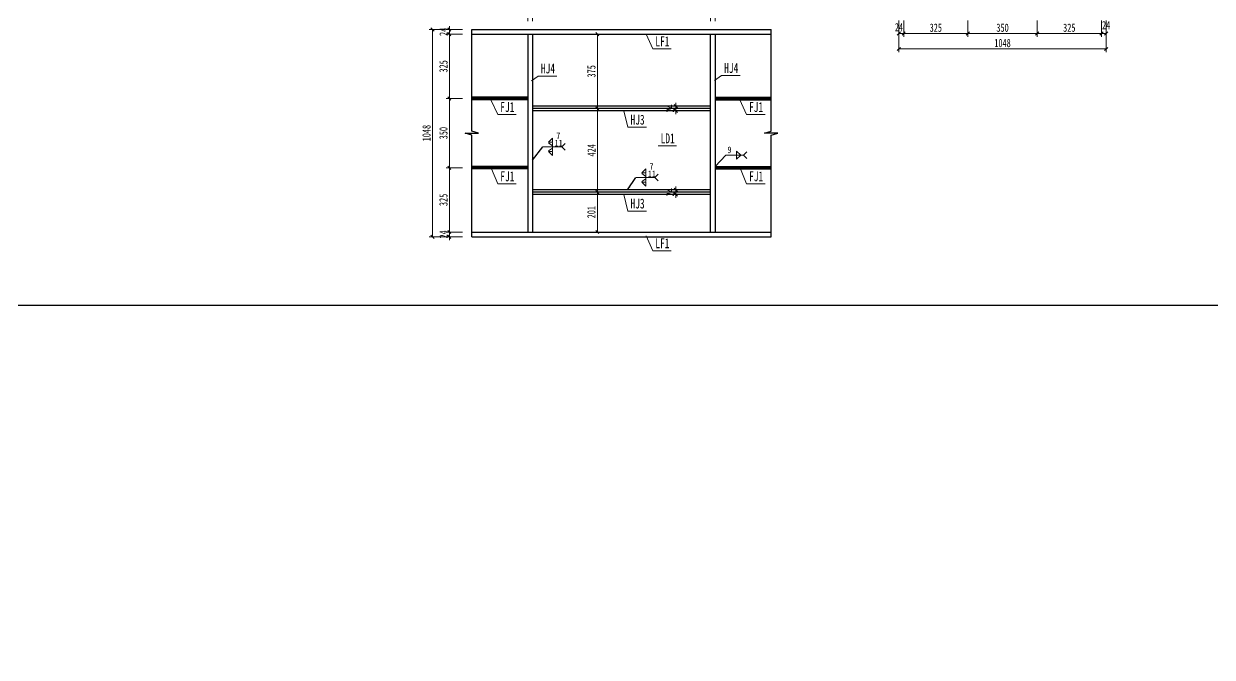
# Model space of a CAD drawing. Header units: millimetres. Extents: x -60009 to 63758, y -2164 to 95433.
# Drawn here: x 16832 to 22842, y 11467 to 14669 of the extents above; entities that cross this region are included whole.
import ezdxf
from ezdxf.enums import TextEntityAlignment as Align

# ---------------------------------------------------------------- set-up
doc = ezdxf.new("R2010")
doc.units = ezdxf.units.MM
doc.layers.get('Defpoints').update_dxf_attribs({"color": 8})
for name, color, linetype, lineweight in [('Dim', 4, 'Continuous', 15), ('文字', 7, 'Continuous', 15), ('细实线', 4, 'Continuous', 15), ('钢板粗线', 1, 'Continuous', 25)]:
    doc.layers.add(name, color=color, linetype=linetype, lineweight=lineweight)
doc.layers.add('Text', color=4, linetype='Continuous')
doc.styles.add('111', font='仿宋_GB2312.TTF', dxfattribs={"width": 0.7})
doc.styles.add('BM_Dim', font='仿宋_GB2312.TTF', dxfattribs={"width": 0.85})
doc.styles.add('SMEDI', font='仿宋_GB2312.TTF', dxfattribs={"width": 0.75})
doc.styles.get("Standard").update_dxf_attribs({"font": '仿宋_GB2312.TTF'})
doc.dimstyles.new('200', dxfattribs={"dimscale": 0, "dimtxt": 2.5, "dimasz": 1, "dimexe": 1, "dimexo": 1, "dimgap": 0.6, "dimtad": 1, "dimdec": 0, "dimdsep": 46, "dimtxsty": '111', "dimblk": 'OBLIQUE', "dimcen": 0, "dimclrd": 4, "dimclre": 4, "dimclrt": 4, "dimadec": 1, "dimazin": 2, "dimtfac": 1, "dimtdec": 0, "dimtix": 1, "dimtmove": 2, "dimatfit": 3, "dimfxl": 4, "dimfxlon": 1, "dimtolj": 1, "dimlwd": -1, "dimlwe": -1, "dimarcsym": 0})
doc.dimstyles.new('MSteel_1.0_1.0', dxfattribs={"dimtxt": 3, "dimasz": 1.2, "dimexe": 1, "dimexo": 1, "dimgap": 1, "dimtad": 3, "dimtoh": 1, "dimdec": 0, "dimzin": 0, "dimdsep": 46, "dimtxsty": 'Standard', "dimblk": 'ARCHTICK', "dimcen": 0.09, "dimclrd": 3, "dimclre": 3, "dimadec": 0, "dimazin": 0, "dimtfac": 1, "dimtdec": 4, "dimtofl": 0, "dimtmove": 0, "dimatfit": 3, "dimfxl": 1, "dimtolj": 1, "dimtzin": 0, "dimarcsym": 0})

# ---------------------------------------------------------------- blocks, each defined once
blk = doc.blocks.new('_Oblique')
at = {"color": 0, "linetype": 'ByBlock', "lineweight": -2}
blk.add_line((-0.5, -0.5), (0.5, 0.5), dxfattribs=at)
blk = doc.blocks.new('*D271')
at = {"layer": 'Defpoints', "color": 0, "transparency": 16777216}
for p in [(21100.9, 67033.4), (21986.2, 67032), (21099.3, 66017.4), (21984.6, 66032), (21099.2, 65919.6)]:
    blk.add_point(p, dxfattribs=at)
at = {"layer": '细实线', "color": 4, "transparency": 16777216}
for p, q in [((21099.2, 65986.3), (21099.1, 65903)), ((21984.6, 65984.9), (21984.4, 65901.5))]:
    blk.add_line(p, q, dxfattribs=at)
blk.add_arc((-34515894092.1, -21492456430780), 21492484212182.8, 89.907985640573, 89.907985642933, dxfattribs=at)
at = {"layer": '细实线', "color": 4, "transparency": 16777216, "xscale": 16.66666666666666, "yscale": 16.66666666666666, "zscale": 16.66666666666666}
for p, rotation in [((21099.1, 65919.6), 179.9079856429328), ((21984.4, 65918.2), 359.9079856405726)]:
    blk.add_blockref('_Oblique', p, dxfattribs=dict(at, rotation=rotation))
at = {"layer": '细实线', "color": 4, "transparency": 16777216, "insert": (21541.8, 65948.7), "char_height": 41.67, "attachment_point": 5, "rotation": 359.90799, "style": '111'}
blk.add_mtext('885', dxfattribs=at)
blk = doc.blocks.new('*D273')
at = {"layer": 'Defpoints', "color": 0, "transparency": 16777216}
for p in [(21101.2, 67117), (21100.9, 67033.4), (21986.2, 67032), (21099.3, 66017.4), (21984.6, 66032)]:
    blk.add_point(p, dxfattribs=at)
at = {"layer": '细实线', "color": 4, "transparency": 16777216}
for p, q in [((21100.9, 67050.4), (21101.1, 67133.7)), ((21986.3, 67049), (21986.4, 67132.3))]:
    blk.add_line(p, q, dxfattribs=at)
blk.add_arc((-34515894092.1, -21492456430780), 21492484213380.2, 89.907985640573, 89.907985642933, dxfattribs=at)
at = {"layer": '细实线', "color": 4, "transparency": 16777216, "xscale": 16.66666666666666, "yscale": 16.66666666666666, "zscale": 16.66666666666666}
for p, rotation in [((21101.1, 67117), 179.9079856429328), ((21986.4, 67115.6), 359.9079856405726)]:
    blk.add_blockref('_Oblique', p, dxfattribs=dict(at, rotation=rotation))
at = {"layer": '细实线', "color": 4, "transparency": 16777216, "insert": (21543.8, 67146.2), "char_height": 41.67, "attachment_point": 5, "rotation": 359.90799, "style": '111'}
blk.add_mtext('885', dxfattribs=at)
blk = doc.blocks.new('*D1455')
at = {"layer": 'Defpoints', "color": 0}
for p in [(21281.9, 14740.6), (21606.9, 14740.6), (21606.9, 14619.4)]:
    blk.add_point(p, dxfattribs=at)
at = {"layer": '细实线', "color": 4}
for p, q in [((21281.9, 14686.1), (21281.9, 14602.8)), ((21606.9, 14686.1), (21606.9, 14602.8)), ((21281.9, 14619.4), (21606.9, 14619.4))]:
    blk.add_line(p, q, dxfattribs=at)
at = {"layer": '细实线', "color": 4, "xscale": 16.66666666666666, "yscale": 16.66666666666666, "zscale": 16.66666666666666, "rotation": 180}
blk.add_blockref('_Oblique', (21281.9, 14619.4), dxfattribs=at)
at = {"layer": '细实线', "color": 4, "xscale": 16.66666666666666, "yscale": 16.66666666666666, "zscale": 16.66666666666666}
blk.add_blockref('_Oblique', (21606.9, 14619.4), dxfattribs=at)
at = {"layer": '细实线', "color": 4, "insert": (21444.4, 14649.2), "char_height": 41.67, "attachment_point": 5, "style": '111'}
blk.add_mtext('\\A1;325', dxfattribs=at)
blk = doc.blocks.new('*D1456')
at = {"layer": 'Defpoints', "color": 0}
for p in [(21606.9, 14740.6), (21956.9, 14740.6), (21956.9, 14619.4)]:
    blk.add_point(p, dxfattribs=at)
at = {"layer": '细实线', "color": 4}
for p, q in [((21606.9, 14686.1), (21606.9, 14602.8)), ((21956.9, 14686.1), (21956.9, 14602.8)), ((21606.9, 14619.4), (21956.9, 14619.4))]:
    blk.add_line(p, q, dxfattribs=at)
at = {"layer": '细实线', "color": 4, "xscale": 16.66666666666666, "yscale": 16.66666666666666, "zscale": 16.66666666666666, "rotation": 180}
blk.add_blockref('_Oblique', (21606.9, 14619.4), dxfattribs=at)
at = {"layer": '细实线', "color": 4, "xscale": 16.66666666666666, "yscale": 16.66666666666666, "zscale": 16.66666666666666}
blk.add_blockref('_Oblique', (21956.9, 14619.4), dxfattribs=at)
at = {"layer": '细实线', "color": 4, "insert": (21781.9, 14649.2), "char_height": 41.67, "attachment_point": 5, "style": '111'}
blk.add_mtext('\\A1;350', dxfattribs=at)
blk = doc.blocks.new('*D1457')
at = {"layer": 'Defpoints', "color": 0}
for p in [(21956.9, 14740.6), (22281.9, 14740.6), (21956.9, 14619.4)]:
    blk.add_point(p, dxfattribs=at)
at = {"layer": '细实线', "color": 4}
for p, q in [((21956.9, 14686.1), (21956.9, 14602.8)), ((22281.9, 14686.1), (22281.9, 14602.8)), ((22281.9, 14619.4), (21956.9, 14619.4))]:
    blk.add_line(p, q, dxfattribs=at)
at = {"layer": '细实线', "color": 4, "xscale": 16.66666666666666, "yscale": 16.66666666666666, "zscale": 16.66666666666666, "rotation": 180}
blk.add_blockref('_Oblique', (21956.9, 14619.4), dxfattribs=at)
at = {"layer": '细实线', "color": 4, "xscale": 16.66666666666666, "yscale": 16.66666666666666, "zscale": 16.66666666666666}
blk.add_blockref('_Oblique', (22281.9, 14619.4), dxfattribs=at)
at = {"layer": '细实线', "color": 4, "insert": (22119.4, 14649.2), "char_height": 41.67, "attachment_point": 5, "style": '111'}
blk.add_mtext('\\A1;325', dxfattribs=at)
blk = doc.blocks.new('*D1458')
at = {"layer": 'Defpoints', "color": 0}
for p in [(22305.9, 14756.6), (21257.9, 14722.3), (22305.9, 14541.8)]:
    blk.add_point(p, dxfattribs=at)
at = {"layer": '细实线', "color": 4}
for p, q in [((21257.9, 14608.5), (21257.9, 14525.1)), ((22305.9, 14608.5), (22305.9, 14525.1)), ((21257.9, 14541.8), (22305.9, 14541.8))]:
    blk.add_line(p, q, dxfattribs=at)
at = {"layer": '细实线', "color": 4, "xscale": 16.66666666666666, "yscale": 16.66666666666666, "zscale": 16.66666666666666, "rotation": 180}
blk.add_blockref('_Oblique', (21257.9, 14541.8), dxfattribs=at)
at = {"layer": '细实线', "color": 4, "xscale": 16.66666666666666, "yscale": 16.66666666666666, "zscale": 16.66666666666666}
blk.add_blockref('_Oblique', (22305.9, 14541.8), dxfattribs=at)
at = {"layer": '细实线', "color": 4, "insert": (21781.9, 14571.6), "char_height": 41.67, "attachment_point": 5, "style": '111'}
blk.add_mtext('\\A1;1048', dxfattribs=at)
blk = doc.blocks.new('*D1459')
at = {"layer": 'Defpoints', "color": 0}
for p in [(21257.9, 14740.6), (21281.9, 14740.6), (21257.9, 14619.4)]:
    blk.add_point(p, dxfattribs=at)
at = {"layer": '细实线', "color": 4}
for p, q in [((21257.9, 14686.1), (21257.9, 14602.8)), ((21281.9, 14686.1), (21281.9, 14602.8)), ((21281.9, 14619.4), (21257.9, 14619.4))]:
    blk.add_line(p, q, dxfattribs=at)
at = {"layer": '细实线', "color": 4, "xscale": 16.66666666666666, "yscale": 16.66666666666666, "zscale": 16.66666666666666, "rotation": 180}
blk.add_blockref('_Oblique', (21257.9, 14619.4), dxfattribs=at)
at = {"layer": '细实线', "color": 4, "xscale": 16.66666666666666, "yscale": 16.66666666666666, "zscale": 16.66666666666666}
blk.add_blockref('_Oblique', (21281.9, 14619.4), dxfattribs=at)
at = {"layer": '细实线', "color": 4, "insert": (21257.9, 14651.9), "char_height": 41.67, "attachment_point": 5, "style": '111'}
blk.add_mtext('\\A1;24', dxfattribs=at)
blk = doc.blocks.new('*D1460')
at = {"layer": 'Defpoints', "color": 0}
for p in [(22281.9, 14740.6), (22305.9, 14740.6), (22305.9, 14619.4)]:
    blk.add_point(p, dxfattribs=at)
at = {"layer": '细实线', "color": 4}
for p, q in [((22281.9, 14686.1), (22281.9, 14602.8)), ((22305.9, 14686.1), (22305.9, 14602.8)), ((22281.9, 14619.4), (22305.9, 14619.4))]:
    blk.add_line(p, q, dxfattribs=at)
at = {"layer": '细实线', "color": 4, "xscale": 16.66666666666666, "yscale": 16.66666666666666, "zscale": 16.66666666666666, "rotation": 180}
blk.add_blockref('_Oblique', (22281.9, 14619.4), dxfattribs=at)
at = {"layer": '细实线', "color": 4, "xscale": 16.66666666666666, "yscale": 16.66666666666666, "zscale": 16.66666666666666}
blk.add_blockref('_Oblique', (22305.9, 14619.4), dxfattribs=at)
at = {"layer": '细实线', "color": 4, "insert": (22305.9, 14662.1), "char_height": 41.67, "attachment_point": 5, "style": '111'}
blk.add_mtext('\\A1;24', dxfattribs=at)
blk = doc.blocks.new('*D1465')
at = {"layer": 'Defpoints', "color": 0}
for p in [(19278.6, 14616.4), (18984.3, 14291.4), (19278.6, 14291.4)]:
    blk.add_point(p, dxfattribs=at)
at = {"layer": '细实线', "color": 4}
for p, q in [((19051, 14616.4), (18967.7, 14616.4)), ((18984.3, 14616.4), (18984.3, 14291.4)), ((19051, 14291.4), (18967.7, 14291.4))]:
    blk.add_line(p, q, dxfattribs=at)
at = {"layer": '细实线', "color": 4, "xscale": 16.66666666666666, "yscale": 16.66666666666666, "zscale": 16.66666666666666}
for p, rotation in [((18984.3, 14616.4), 90), ((18984.3, 14291.4), 270)]:
    blk.add_blockref('_Oblique', p, dxfattribs=dict(at, rotation=rotation))
at = {"layer": '细实线', "color": 4, "insert": (18954.5, 14453.9), "char_height": 41.67, "attachment_point": 5, "rotation": 90, "style": '111'}
blk.add_mtext('\\A1;325', dxfattribs=at)
blk = doc.blocks.new('*D1466')
at = {"layer": 'Defpoints', "color": 0}
for p in [(19278.6, 14291.4), (18984.3, 13941.4), (19278.6, 13941.4)]:
    blk.add_point(p, dxfattribs=at)
at = {"layer": '细实线', "color": 4}
for p, q in [((19051, 14291.4), (18967.7, 14291.4)), ((18984.3, 14291.4), (18984.3, 13941.4)), ((19051, 13941.4), (18967.7, 13941.4))]:
    blk.add_line(p, q, dxfattribs=at)
at = {"layer": '细实线', "color": 4, "xscale": 16.66666666666666, "yscale": 16.66666666666666, "zscale": 16.66666666666666}
for p, rotation in [((18984.3, 14291.4), 90), ((18984.3, 13941.4), 270)]:
    blk.add_blockref('_Oblique', p, dxfattribs=dict(at, rotation=rotation))
at = {"layer": '细实线', "color": 4, "insert": (18954.5, 14116.4), "char_height": 41.67, "attachment_point": 5, "rotation": 90, "style": '111'}
blk.add_mtext('\\A1;350', dxfattribs=at)
blk = doc.blocks.new('*D1467')
at = {"layer": 'Defpoints', "color": 0}
for p in [(18984.3, 13941.4), (19278.6, 13941.4), (19278.6, 13616.4)]:
    blk.add_point(p, dxfattribs=at)
at = {"layer": '细实线', "color": 4}
for p, q in [((19051, 13941.4), (18967.7, 13941.4)), ((18984.3, 13616.4), (18984.3, 13941.4)), ((19051, 13616.4), (18967.7, 13616.4))]:
    blk.add_line(p, q, dxfattribs=at)
at = {"layer": '细实线', "color": 4, "xscale": 16.66666666666666, "yscale": 16.66666666666666, "zscale": 16.66666666666666}
for p, rotation in [((18984.3, 13941.4), 90), ((18984.3, 13616.4), 270)]:
    blk.add_blockref('_Oblique', p, dxfattribs=dict(at, rotation=rotation))
at = {"layer": '细实线', "color": 4, "insert": (18954.5, 13778.9), "char_height": 41.67, "attachment_point": 5, "rotation": 90, "style": '111'}
blk.add_mtext('\\A1;325', dxfattribs=at)
blk = doc.blocks.new('*D1468')
at = {"layer": 'Defpoints', "color": 0}
for p in [(19278.6, 14640.4), (18898.7, 13592.4), (19278.6, 13592.4)]:
    blk.add_point(p, dxfattribs=at)
at = {"layer": '细实线', "color": 4}
for p, q in [((18965.4, 14640.4), (18882.1, 14640.4)), ((18898.7, 14640.4), (18898.7, 13592.4)), ((18965.4, 13592.4), (18882.1, 13592.4))]:
    blk.add_line(p, q, dxfattribs=at)
at = {"layer": '细实线', "color": 4, "xscale": 16.66666666666666, "yscale": 16.66666666666666, "zscale": 16.66666666666666}
for p, rotation in [((18898.7, 14640.4), 90), ((18898.7, 13592.4), 270)]:
    blk.add_blockref('_Oblique', p, dxfattribs=dict(at, rotation=rotation))
at = {"layer": '细实线', "color": 4, "insert": (18868.9, 14116.4), "char_height": 41.67, "attachment_point": 5, "rotation": 90, "style": '111'}
blk.add_mtext('\\A1;1048', dxfattribs=at)
blk = doc.blocks.new('*D1469')
at = {"layer": 'Defpoints', "color": 0}
for p in [(18984.3, 14640.4), (19278.6, 14640.4), (19278.6, 14616.4)]:
    blk.add_point(p, dxfattribs=at)
at = {"layer": '细实线', "color": 4}
for p, q in [((19051, 14640.4), (18967.7, 14640.4)), ((19051, 14616.4), (18967.7, 14616.4)), ((18984.3, 14640.4), (18984.3, 14657.1)), ((18984.3, 14616.4), (18984.3, 14640.4)), ((18984.3, 14616.4), (18984.3, 14599.8))]:
    blk.add_line(p, q, dxfattribs=at)
at = {"layer": '细实线', "color": 4, "xscale": 16.66666666666666, "yscale": 16.66666666666666, "zscale": 16.66666666666666}
for p, rotation in [((18984.3, 14640.4), 270), ((18984.3, 14616.4), 90)]:
    blk.add_blockref('_Oblique', p, dxfattribs=dict(at, rotation=rotation))
at = {"layer": '细实线', "color": 4, "insert": (18955, 14628.4), "char_height": 41.67, "attachment_point": 5, "rotation": 90, "style": '111'}
blk.add_mtext('\\A1;24', dxfattribs=at)
blk = doc.blocks.new('*D1470')
at = {"layer": 'Defpoints', "color": 0}
for p in [(18984.3, 13592.4), (19278.6, 13616.4), (19278.6, 13592.4)]:
    blk.add_point(p, dxfattribs=at)
at = {"layer": '细实线', "color": 4}
for p, q in [((19051, 13616.4), (18967.7, 13616.4)), ((19051, 13592.4), (18967.7, 13592.4)), ((18984.3, 13616.4), (18984.3, 13633.1)), ((18984.3, 13616.4), (18984.3, 13592.4)), ((18984.3, 13592.4), (18984.3, 13575.8))]:
    blk.add_line(p, q, dxfattribs=at)
at = {"layer": '细实线', "color": 4, "xscale": 16.66666666666666, "yscale": 16.66666666666666, "zscale": 16.66666666666666}
for p, rotation in [((18984.3, 13616.4), 270), ((18984.3, 13592.4), 90)]:
    blk.add_blockref('_Oblique', p, dxfattribs=dict(at, rotation=rotation))
at = {"layer": '细实线', "color": 4, "insert": (18955, 13604.4), "char_height": 41.67, "attachment_point": 5, "rotation": 90, "style": '111'}
blk.add_mtext('\\A1;24', dxfattribs=at)
blk = doc.blocks.new('*D1471')
at = {"layer": 'Defpoints', "color": 0}
for p in [(20027, 14616.4), (19732.7, 14241.4), (20027, 14241.4)]:
    blk.add_point(p, dxfattribs=at)
at = {"layer": '细实线', "color": 4}
for p, q in [((19799.3, 14616.4), (19716, 14616.4)), ((19732.7, 14616.4), (19732.7, 14241.4)), ((19799.3, 14241.4), (19716, 14241.4))]:
    blk.add_line(p, q, dxfattribs=at)
at = {"layer": '细实线', "color": 4, "xscale": 16.66666666666666, "yscale": 16.66666666666666, "zscale": 16.66666666666666}
for p, rotation in [((19732.7, 14616.4), 90), ((19732.7, 14241.4), 270)]:
    blk.add_blockref('_Oblique', p, dxfattribs=dict(at, rotation=rotation))
at = {"layer": '细实线', "color": 4, "insert": (19702.8, 14428.9), "char_height": 41.67, "attachment_point": 5, "rotation": 90, "style": '111'}
blk.add_mtext('\\A1;375', dxfattribs=at)
blk = doc.blocks.new('*D1472')
at = {"layer": 'Defpoints', "color": 0}
for p in [(20027, 14241.4), (19732.7, 13817.4), (20027, 13817.4)]:
    blk.add_point(p, dxfattribs=at)
at = {"layer": '细实线', "color": 4}
for p, q in [((19799.3, 14241.4), (19716, 14241.4)), ((19732.7, 14241.4), (19732.7, 13817.4)), ((19799.3, 13817.4), (19716, 13817.4))]:
    blk.add_line(p, q, dxfattribs=at)
at = {"layer": '细实线', "color": 4, "xscale": 16.66666666666666, "yscale": 16.66666666666666, "zscale": 16.66666666666666}
for p, rotation in [((19732.7, 14241.4), 90), ((19732.7, 13817.4), 270)]:
    blk.add_blockref('_Oblique', p, dxfattribs=dict(at, rotation=rotation))
at = {"layer": '细实线', "color": 4, "insert": (19703.3, 14029.4), "char_height": 41.67, "attachment_point": 5, "rotation": 90, "style": '111'}
blk.add_mtext('\\A1;424', dxfattribs=at)
blk = doc.blocks.new('*D1473')
at = {"layer": 'Defpoints', "color": 0}
for p in [(19732.7, 13817.4), (20027, 13817.4), (20027, 13616.4)]:
    blk.add_point(p, dxfattribs=at)
at = {"layer": '细实线', "color": 4}
for p, q in [((19799.3, 13817.4), (19716, 13817.4)), ((19732.7, 13616.4), (19732.7, 13817.4)), ((19799.3, 13616.4), (19716, 13616.4))]:
    blk.add_line(p, q, dxfattribs=at)
at = {"layer": '细实线', "color": 4, "xscale": 16.66666666666666, "yscale": 16.66666666666666, "zscale": 16.66666666666666}
for p, rotation in [((19732.7, 13817.4), 90), ((19732.7, 13616.4), 270)]:
    blk.add_blockref('_Oblique', p, dxfattribs=dict(at, rotation=rotation))
at = {"layer": '细实线', "color": 4, "insert": (19702.8, 13716.9), "char_height": 41.67, "attachment_point": 5, "rotation": 90, "style": '111'}
blk.add_mtext('\\A1;201', dxfattribs=at)
blk = doc.blocks.new('*D1474')
at = {"layer": 'Defpoints', "color": 0}
for p in [(20304.6, 14748.8), (19404.6, 14616.4), (20304.6, 14616.4)]:
    blk.add_point(p, dxfattribs=at)
at = {"layer": '细实线', "color": 4}
for p, q in [((19404.6, 14682.2), (19404.6, 14765.5)), ((19404.6, 14748.8), (20304.6, 14748.8)), ((20304.6, 14682.2), (20304.6, 14765.5))]:
    blk.add_line(p, q, dxfattribs=at)
at = {"layer": '细实线', "color": 4, "xscale": 16.66666666666666, "yscale": 16.66666666666666, "zscale": 16.66666666666666, "rotation": 180}
blk.add_blockref('_Oblique', (19404.6, 14748.8), dxfattribs=at)
at = {"layer": '细实线', "color": 4, "xscale": 16.66666666666666, "yscale": 16.66666666666666, "zscale": 16.66666666666666}
blk.add_blockref('_Oblique', (20304.6, 14748.8), dxfattribs=at)
at = {"layer": '细实线', "color": 4, "insert": (19854.6, 14778.7), "char_height": 41.67, "attachment_point": 5, "style": '111'}
blk.add_mtext('\\A1;900', dxfattribs=at)
blk = doc.blocks.new('*D1475')
at = {"layer": 'Defpoints', "color": 0}
for p in [(19380.6, 14748.8), (19380.6, 14616.4), (19404.6, 14616.4)]:
    blk.add_point(p, dxfattribs=at)
at = {"layer": '细实线', "color": 4}
for p, q in [((19380.6, 14748.8), (19364, 14748.8)), ((19380.6, 14682.2), (19380.6, 14765.5)), ((19404.6, 14748.8), (19380.6, 14748.8)), ((19404.6, 14682.2), (19404.6, 14765.5)), ((19404.6, 14748.8), (19421.3, 14748.8))]:
    blk.add_line(p, q, dxfattribs=at)
at = {"layer": '细实线', "color": 4, "xscale": 16.66666666666666, "yscale": 16.66666666666666, "zscale": 16.66666666666666}
blk.add_blockref('_Oblique', (19380.6, 14748.8), dxfattribs=at)
at = {"layer": '细实线', "color": 4, "xscale": 16.66666666666666, "yscale": 16.66666666666666, "zscale": 16.66666666666666, "rotation": 180}
blk.add_blockref('_Oblique', (19404.6, 14748.8), dxfattribs=at)
at = {"layer": '细实线', "color": 4, "insert": (19392.6, 14778.2), "char_height": 41.67, "attachment_point": 5, "style": '111'}
blk.add_mtext('\\A1;24', dxfattribs=at)
blk = doc.blocks.new('*D1476')
at = {"layer": 'Defpoints', "color": 0}
for p in [(20328.6, 14748.8), (20304.6, 14616.4), (20328.6, 14616.4)]:
    blk.add_point(p, dxfattribs=at)
at = {"layer": '细实线', "color": 4}
for p, q in [((20304.6, 14748.8), (20288, 14748.8)), ((20304.6, 14682.2), (20304.6, 14765.5)), ((20304.6, 14748.8), (20328.6, 14748.8)), ((20328.6, 14682.2), (20328.6, 14765.5)), ((20328.6, 14748.8), (20345.3, 14748.8))]:
    blk.add_line(p, q, dxfattribs=at)
at = {"layer": '细实线', "color": 4, "xscale": 16.66666666666666, "yscale": 16.66666666666666, "zscale": 16.66666666666666}
blk.add_blockref('_Oblique', (20304.6, 14748.8), dxfattribs=at)
at = {"layer": '细实线', "color": 4, "xscale": 16.66666666666666, "yscale": 16.66666666666666, "zscale": 16.66666666666666, "rotation": 180}
blk.add_blockref('_Oblique', (20328.6, 14748.8), dxfattribs=at)
at = {"layer": '细实线', "color": 4, "insert": (20316.6, 14778.2), "char_height": 41.67, "attachment_point": 5, "style": '111'}
blk.add_mtext('\\A1;24', dxfattribs=at)
blk = doc.blocks.new('*D1477')
at = {"layer": 'Defpoints', "color": 0}
for p in [(20210.4, 14253.4), (20129.3, 14229.4), (20210.4, 14229.4)]:
    blk.add_point(p, dxfattribs=at)
at = {"layer": '细实线', "color": 4}
for p, q in [((20193.7, 14253.4), (20112.6, 14253.4)), ((20129.3, 14253.4), (20129.3, 14270.1)), ((20129.3, 14253.4), (20129.3, 14229.4)), ((20193.7, 14229.4), (20112.6, 14229.4)), ((20129.3, 14229.4), (20129.3, 14212.8))]:
    blk.add_line(p, q, dxfattribs=at)
at = {"layer": '细实线', "color": 4, "xscale": 16.66666666666666, "yscale": 16.66666666666666, "zscale": 16.66666666666666}
for p, rotation in [((20129.3, 14253.4), 270), ((20129.3, 14229.4), 90)]:
    blk.add_blockref('_Oblique', p, dxfattribs=dict(at, rotation=rotation))
at = {"layer": '细实线', "color": 4, "insert": (20099.9, 14241.4), "char_height": 41.67, "attachment_point": 5, "rotation": 90, "style": '111'}
blk.add_mtext('\\A1;24', dxfattribs=at)
blk = doc.blocks.new('*D1478')
at = {"layer": 'Defpoints', "color": 0}
for p in [(20210.4, 13829.4), (20129.3, 13805.4), (20210.4, 13805.4)]:
    blk.add_point(p, dxfattribs=at)
at = {"layer": '细实线', "color": 4}
for p, q in [((20193.7, 13829.4), (20112.6, 13829.4)), ((20129.3, 13829.4), (20129.3, 13846.1)), ((20129.3, 13829.4), (20129.3, 13805.4)), ((20193.7, 13805.4), (20112.6, 13805.4)), ((20129.3, 13805.4), (20129.3, 13788.8))]:
    blk.add_line(p, q, dxfattribs=at)
at = {"layer": '细实线', "color": 4, "xscale": 16.66666666666666, "yscale": 16.66666666666666, "zscale": 16.66666666666666}
for p, rotation in [((20129.3, 13829.4), 270), ((20129.3, 13805.4), 90)]:
    blk.add_blockref('_Oblique', p, dxfattribs=dict(at, rotation=rotation))
at = {"layer": '细实线', "color": 4, "insert": (20099.9, 13817.4), "char_height": 41.67, "attachment_point": 5, "rotation": 90, "style": '111'}
blk.add_mtext('\\A1;24', dxfattribs=at)
blk = doc.blocks.new('_ArchTick')
at = {"color": 0, "linetype": 'ByBlock', "const_width": 0.15}
blk.add_lwpolyline([(-0.5, -0.5), (0.5, 0.5)], dxfattribs=at)
blk = doc.blocks.new('半融透1')
at = {"layer": 'Dim'}
for p, q in [((0.03, 0), (5.74, 0)), ((2.98, 0.34), (1.75, 1.21)), ((2.98, -0.34), (1.75, -1.21))]:
    blk.add_line(p, q, dxfattribs=at)
for points in [[(1.75, 1.41), (2.98, 1.41), (2.98, 2.65)], [(1.75, -1.41), (2.98, -1.41), (2.98, -2.65)]]:
    blk.add_lwpolyline(points, close=True, dxfattribs=at)
for points in [[(2.98, -1.21), (2.98, 0), (2.98, 1.21)], [(6.74, -1), (5.74, 0), (6.74, 1)]]:
    blk.add_lwpolyline(points, dxfattribs=at)
at = {"layer": 'Text', "style": 'SMEDI', "width": 0.75}
blk.add_text('7', height=2, dxfattribs=at).set_placement((4.09, 3.42), align=Align.MIDDLE_LEFT)
blk = doc.blocks.new('角焊缝2')
at = {"layer": 'Dim'}
blk.add_line((-3138.01, 370.22), (-3132.7, 370.22), dxfattribs=at)
blk.add_lwpolyline([(-3134.75, 371.45), (-3134.75, 368.99), (-3133.52, 370.22)], close=True, dxfattribs=at)
blk.add_lwpolyline([(-3131.7, 369.22), (-3132.7, 370.22), (-3131.7, 371.22)], dxfattribs=at)

msp = doc.modelspace()

# ---------------------------------------------------------------- linework, layer by layer
for points in [[(19097.8, 13592.4), (19097.8, 14106.4), (19064.5, 14116.4), (19131.2, 14116.4), (19097.8, 14126.4), (19097.8, 14139.8), (19097.8, 14640.4)], [(20611.5, 13592.4), (20611.5, 14106.4), (20644.8, 14116.4), (20578.1, 14116.4), (20611.5, 14126.4), (20611.5, 14139.8), (20611.5, 14640.4)]]:
    msp.add_lwpolyline(points)
at = {"layer": 'Defpoints'}
for p, q in [((19380.6, 14291.4), (19097.8, 14291.4)), ((20328.6, 14291.4), (20611.5, 14291.4)), ((20304.6, 14241.4), (19404.6, 14241.4)), ((19380.6, 13941.4), (19097.8, 13941.4)), ((20328.6, 13941.4), (20611.5, 13941.4)), ((20304.6, 13817.4), (19404.6, 13817.4))]:
    msp.add_line(p, q, dxfattribs=at)
msp.add_lwpolyline([(16715.2, 17507.5), (23131.9, 17507.5), (23131.9, 13244.2), (16715.2, 13244.2)], close=True, dxfattribs=at)
at = {"layer": '细实线'}
for p, q in [((20012.8, 14542.3), (19978.8, 14617.4)), ((20012.8, 14542.3), (20106.9, 14542.3)), ((19434.2, 14405.1), (19399.1, 14381)), ((19434.2, 14405.1), (19528.2, 14405.1)), ((20361, 14407.2), (20325.9, 14383.1)), ((20361, 14407.2), (20455, 14407.2)), ((19228.7, 14210.3), (19194.6, 14285.4)), ((20486.7, 14210.3), (20452.7, 14285.4)), ((19228.7, 14210.3), (19322.7, 14210.3)), ((19887.3, 14146.4), (19866.2, 14229.4)), ((20486.7, 14210.3), (20580.8, 14210.3)), ((19887.3, 14146.4), (19981.4, 14146.4)), ((20039.7, 14051.8), (20133.7, 14051.8)), ((19228.8, 13859.8), (19197.9, 13935.4)), ((20486.9, 13859.8), (20456, 13935.4)), ((19228.8, 13859.8), (19322.9, 13859.8)), ((20486.9, 13859.8), (20581, 13859.8)), ((19887.3, 13722.4), (19866.2, 13805.4)), ((19887.3, 13722.4), (19981.4, 13722.4)), ((20012.8, 13521.5), (19978.8, 13596.6)), ((20012.8, 13521.5), (20106.9, 13521.5))]:
    msp.add_line(p, q, dxfattribs=at)
at = {"layer": '钢板粗线'}
for p, q in [((19097.8, 14640.4), (20611.5, 14640.4)), ((19097.8, 14616.4), (20611.5, 14616.4)), ((19380.6, 14616.4), (19380.6, 13616.4)), ((19404.6, 14616.4), (19404.6, 13616.4)), ((20304.6, 13616.4), (20304.6, 14616.4)), ((20328.6, 14616.4), (20328.6, 13616.4)), ((19380.6, 14297.4), (19097.8, 14297.4)), ((19380.6, 14285.4), (19097.8, 14285.4)), ((20304.6, 14253.4), (19404.6, 14253.4)), ((20328.6, 14297.4), (20611.5, 14297.4)), ((20328.6, 14285.4), (20611.5, 14285.4)), ((20304.6, 14229.4), (19404.6, 14229.4)), ((19380.6, 13947.4), (19097.8, 13947.4)), ((20328.6, 13947.4), (20611.5, 13947.4)), ((19380.6, 13935.4), (19097.8, 13935.4)), ((20328.6, 13935.4), (20611.5, 13935.4)), ((20304.6, 13829.4), (19404.6, 13829.4)), ((20304.6, 13805.4), (19404.6, 13805.4)), ((19097.8, 13616.4), (20611.5, 13616.4)), ((19097.8, 13592.4), (20611.5, 13592.4))]:
    msp.add_line(p, q, dxfattribs=at)

# ---------------------------------------------------------------- block references
at = {"layer": '细实线', "xscale": 16.66666666666666, "yscale": 16.66666666666666, "zscale": 16.66666666666666}
for name, p in [('半融透1', (19456.9, 14046.6)), ('角焊缝2', (72683, 7834.6)), ('半融透1', (19928.2, 13891.7))]:
    msp.add_blockref(name, p, dxfattribs=at)

# ---------------------------------------------------------------- texts
at = {"layer": 'Text', "style": 'SMEDI', "width": 0.75}
for s, height, p in [('11', 33.33, (19516.7, 14065.6)), ('9', 33.3, (20390.4, 14031.8)), ('11', 33.33, (19987.9, 13910.7))]:
    msp.add_text(s, height=height, dxfattribs=at).set_placement(p, align=Align.MIDDLE_LEFT)
at = {"layer": '文字', "style": 'BM_Dim', "width": 0.7}
for s, p in [('LF1', (20061.6, 14540.5)), ('HJ4', (19483, 14403.2)), ('HJ4', (20409.8, 14405.3)), ('FJ1', (19277.5, 14208.4)), ('FJ1', (20535.6, 14208.4)), ('HJ3', (19936.2, 14144.5)), ('LD1', (20088.5, 14049.9)), ('FJ1', (19277.7, 13858)), ('FJ1', (20535.7, 13858)), ('HJ3', (19936.2, 13720.5)), ('LF1', (20061.6, 13519.7))]:
    msp.add_text(s, height=50, dxfattribs=at).set_placement(p, align=Align.BOTTOM_CENTER)

# ---------------------------------------------------------------- dimensions: what is measured, and where the dimension line sits
at = {"layer": '细实线'}
for base, picture, middle in [((21101.2, 67117), '*D273', (21543.8, 67146.2)), ((21099.2, 65919.6), '*D271', (21541.8, 65948.7))]:
    dim = msp.add_angular_dim_2l(base=base, line1=((21099.3, 66017.4), (21100.9, 67033.4)), line2=((21986.2, 67032), (21984.6, 66032)), text='885', dimstyle='200', override={"dimscale": 16.666667, "dimtxsty": '111', "dimblk": 'Oblique'}, dxfattribs=at)
    dim.commit()
    dim.dimension.update_dxf_attribs({"geometry": picture, "text_midpoint": middle})
for base, p1, p2, override, picture, middle in [((19380.6, 14748.8), (19404.6, 14616.4), (19380.6, 14616.4), {"dimscale": 16.666667, "dimblk": 'Oblique'}, '*D1475', (19392.6, 14778.2)), ((20304.6, 14748.8), (19404.6, 14616.4), (20304.6, 14616.4), {"dimscale": 16.666667, "dimblk": 'Oblique'}, '*D1474', (19854.6, 14778.7)), ((22305.9, 14541.8), (21257.9, 14722.3), (22305.9, 14756.6), {"dimscale": 16.666667}, '*D1458', (21781.9, 14571.6)), ((21606.9, 14619.4), (21281.9, 14740.6), (21606.9, 14740.6), {"dimscale": 16.666667}, '*D1455', (21444.4, 14649.2)), ((21956.9, 14619.4), (21606.9, 14740.6), (21956.9, 14740.6), {"dimscale": 16.666667}, '*D1456', (21781.9, 14649.2))]:
    dim = msp.add_linear_dim(base=base, p1=p1, p2=p2, dimstyle='200', override=override, dxfattribs=at)
    dim.commit()
    dim.dimension.update_dxf_attribs({"geometry": picture, "text_midpoint": middle})
for base, p1, p2, angle, override, picture, middle in [((20328.6, 14748.8), (20304.6, 14616.4), (20328.6, 14616.4), 180, {"dimscale": 16.666667, "dimblk": 'Oblique'}, '*D1476', (20316.6, 14778.2)), ((21956.9, 14619.4), (22281.9, 14740.6), (21956.9, 14740.6), 180, {"dimscale": 16.666667}, '*D1457', (22119.4, 14649.2)), ((18898.7, 13592.4), (19278.6, 14640.4), (19278.6, 13592.4), 270, {"dimscale": 16.666667, "dimblk": 'Oblique'}, '*D1468', (18868.9, 14116.4)), ((18984.3, 14291.4), (19278.6, 14616.4), (19278.6, 14291.4), 270, {"dimscale": 16.666667, "dimblk": 'Oblique'}, '*D1465', (18954.5, 14453.9)), ((18984.3, 14640.4), (19278.6, 14616.4), (19278.6, 14640.4), 270, {"dimscale": 16.666667, "dimblk": 'Oblique'}, '*D1469', (18955, 14628.4)), ((19732.7, 14241.4), (20027, 14616.4), (20027, 14241.4), 270, {"dimscale": 16.666667, "dimblk": 'Oblique'}, '*D1471', (19702.8, 14428.9)), ((18984.3, 13941.4), (19278.6, 14291.4), (19278.6, 13941.4), 270, {"dimscale": 16.666667, "dimblk": 'Oblique'}, '*D1466', (18954.5, 14116.4)), ((19732.7, 13817.4), (20027, 14241.4), (20027, 13817.4), 270, {"dimscale": 16.666667, "dimblk": 'Oblique'}, '*D1472', (19703.3, 14029.4)), ((20129.3, 14229.4), (20210.4, 14253.4), (20210.4, 14229.4), 90, {"dimscale": 16.666667, "dimblk": 'Oblique'}, '*D1477', (20099.9, 14241.4)), ((18984.3, 13941.4), (19278.6, 13616.4), (19278.6, 13941.4), 90, {"dimscale": 16.666667, "dimblk": 'Oblique'}, '*D1467', (18954.5, 13778.9)), ((19732.7, 13817.4), (20027, 13616.4), (20027, 13817.4), 90, {"dimscale": 16.666667, "dimblk": 'Oblique'}, '*D1473', (19702.8, 13716.9)), ((20129.3, 13805.4), (20210.4, 13829.4), (20210.4, 13805.4), 90, {"dimscale": 16.666667, "dimblk": 'Oblique'}, '*D1478', (20099.9, 13817.4)), ((18984.3, 13592.4), (19278.6, 13616.4), (19278.6, 13592.4), 90, {"dimscale": 16.666667, "dimblk": 'Oblique'}, '*D1470', (18955, 13604.4))]:
    dim = msp.add_linear_dim(base=base, p1=p1, p2=p2, angle=angle, dimstyle='200', override=override, dxfattribs=at)
    dim.commit()
    dim.dimension.update_dxf_attribs({"geometry": picture, "text_midpoint": middle})
dim = msp.add_linear_dim(base=(21257.9, 14619.4), p1=(21281.9, 14740.6), p2=(21257.9, 14740.6), dimstyle='200', override={"dimscale": 16.666667, "dimblk": 'Oblique'}, dxfattribs=at)
dim.commit()
dim.dimension.update_dxf_attribs({"geometry": '*D1459', "text_midpoint": (21257.9, 14651.9), "dimtype": 160})
dim = msp.add_linear_dim(base=(22305.9, 14619.4), p1=(22281.9, 14740.6), p2=(22305.9, 14740.6), angle=180, dimstyle='200', override={"dimscale": 16.666667, "dimblk": 'Oblique'}, dxfattribs=at)
dim.commit()
dim.dimension.update_dxf_attribs({"geometry": '*D1460', "text_midpoint": (22305.9, 14662.1), "dimtype": 160})

# ---------------------------------------------------------------- leaders
at = {"layer": 'Dim'}
for points in [[(19404.6, 13980.1), (19456.9, 14046.6)], [(20328.6, 13947.4), (20382.9, 14005)], [(19885.9, 13829.4), (19928.2, 13891.7)]]:
    msp.add_leader(points, dimstyle='MSteel_1.0_1.0', override={"dimscale": 16.666667, "dimclrd": 256}, dxfattribs=at)

doc.saveas('drawing.dxf')
